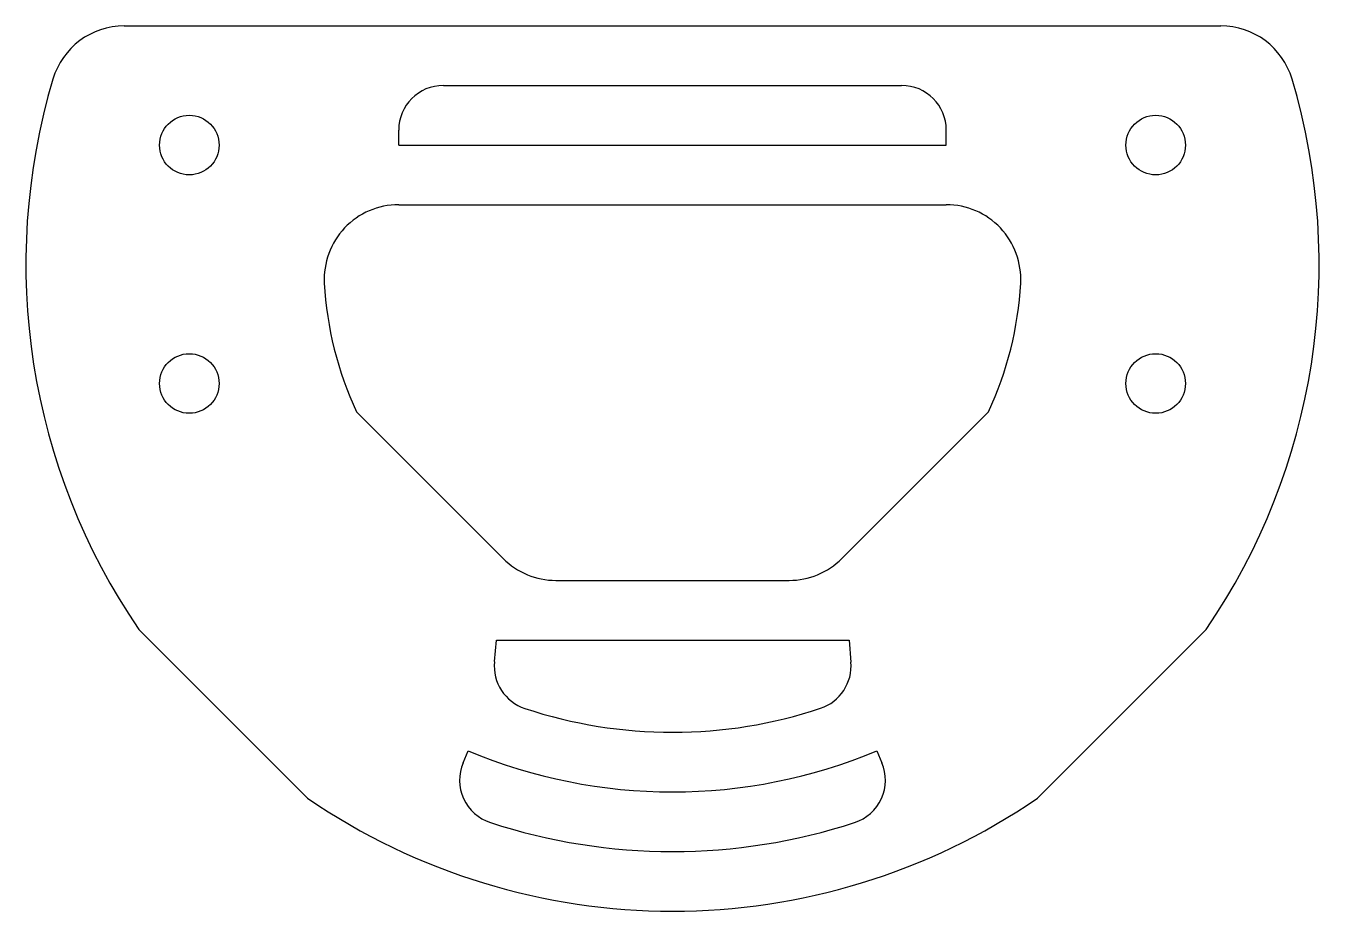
# Model space of a CAD drawing. Header units: millimetres. Extents: x -43.4 to 43.4, y -43.4 to 16.
import ezdxf

# ---------------------------------------------------------------- set-up
doc = ezdxf.new("R2010")
doc.units = ezdxf.units.MM
doc.layers.get('0').update_dxf_attribs({"lineweight": 25, "true_color": 0xffffff})

msp = doc.modelspace()

# ---------------------------------------------------------------- linework, layer by layer
for p, q in [((-36.801, 16), (36.801, 16)), ((-15.382, 12), (15.382, 12)), ((-18.382, 8), (-18.382, 9)), ((18.382, 8), (18.382, 9)), ((-18.382, 8), (18.382, 8)), ((-18.382, 4), (18.382, 4)), ((-21.213, -9.899), (-11.364, -19.749)), ((11.364, -19.749), (21.213, -9.899)), ((-7.828, -21.213), (7.828, -21.213)), ((-35.826, -24.512), (-24.512, -35.826)), ((24.512, -35.826), (35.826, -24.512)), ((-11.951, -26.668), (-11.812, -25.235)), ((-11.774, -25.235), (11.85, -25.235)), ((11.85, -25.235), (11.976, -26.691)), ((-14.063, -33.45), (-13.723, -32.642)), ((13.723, -32.642), (14.063, -33.45))]:
    msp.add_line(p, q)
for centre in [(-32.437, 8), (32.437, 8), (-32.437, -8), (32.437, -8)]:
    msp.add_circle(centre, 2)
for centre, radius, start, end in [((-36.801, 11), 5, 90, 163.35815), ((36.801, 11), 5, 16.64185, 90), ((0, 0), 43.409, 163.35815, 214.38015), ((0, 0), 43.409, 325.61985, 16.64185), ((-15.382, 9), 3, 90, 180), ((15.382, 9), 3, 0, 90), ((-18.382, -1), 5, 90, 183.11384), ((18.382, -1), 5, 356.88616, 90), ((0, 0), 23.409, 183.11384, 205.01689), ((0, 0), 23.409, 334.98311, 356.88616), ((-7.828, -16.213), 5, 225, 270), ((7.828, -16.213), 5, 270, 315), ((-11.774, -20.235), 5, 269.56595, 270), ((-8.965, -26.958), 3, 174.4597, 251.60507), ((8.988, -26.95), 3, 288.44306, 4.95759), ((0, 0), 31.409, 251.60507, 288.44306), ((0, 0), 35.409, 247.19771, 292.80229), ((-11.297, -34.612), 3, 157.19771, 251.92403), ((11.297, -34.612), 3, 288.07597, 22.80229), ((0, 0), 43.409, 235.61985, 304.38015), ((0, 0), 39.409, 251.92403, 288.07597)]:
    msp.add_arc(centre, radius, start, end)

doc.saveas('drawing.dxf')
